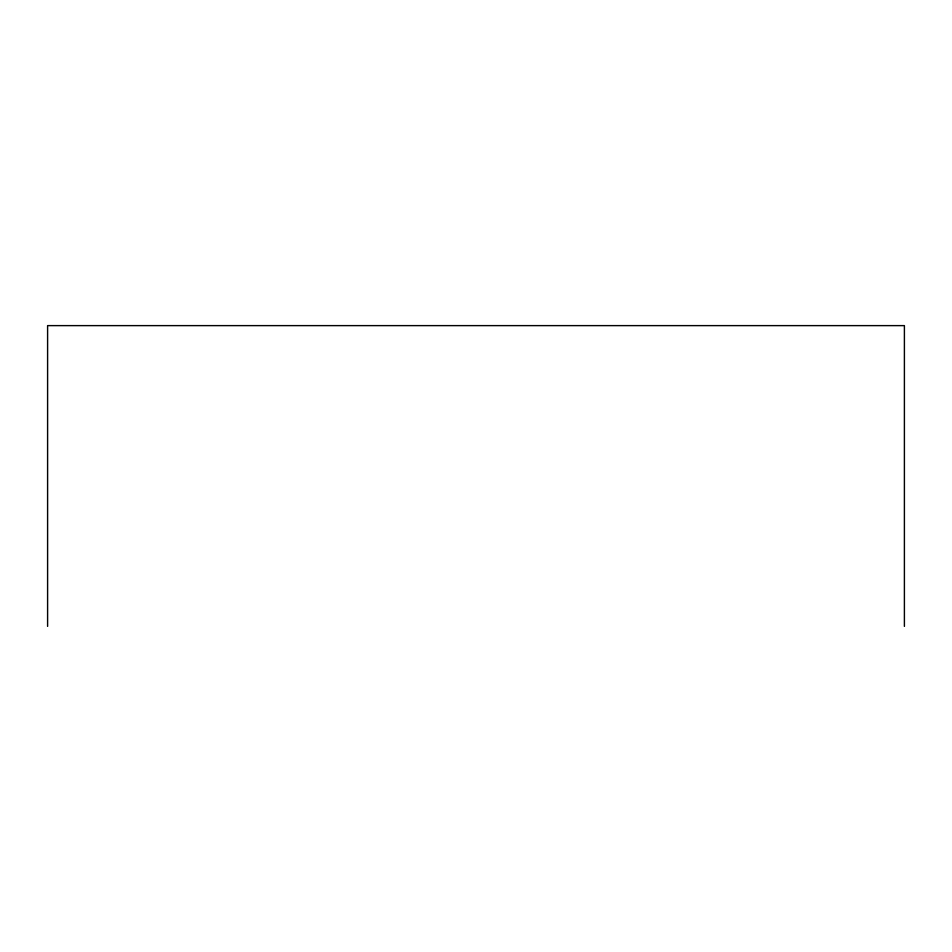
<?xml version="1.0" encoding="UTF-8"?>
<svg xmlns="http://www.w3.org/2000/svg" width="952" height="952" viewBox="0 0 952 952"><rect width="100%" height="100%" fill="white"/><g stroke="black" fill="none" stroke-linecap="round" stroke-linejoin="round"><path stroke-width="1.43" d="M904.4 626.38L904.4 325.62L47.6 325.62L47.6 626.38"/></g></svg>
